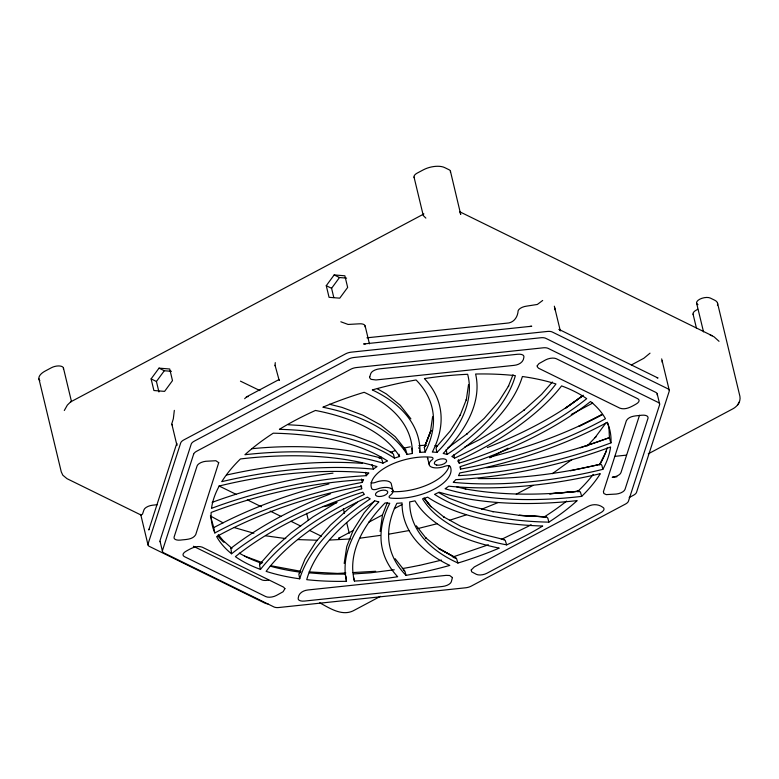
<?xml version="1.0" encoding="UTF-8"?>
<svg xmlns="http://www.w3.org/2000/svg" width="779" height="779" viewBox="0 0 779 779"><rect width="100%" height="100%" fill="white"/><g stroke="black" fill="none" stroke-linecap="round" stroke-linejoin="round"><path stroke-width="1.17" d="M610.97 442.862A204.41 94.697 -13.5 0 0 607.25 422.374A253.263 117.337 -13.5 0 1 459.746 472.941A50.616 23.448 -13.5 0 1 458.51 475.667A245.482 113.734 -13.5 0 0 610.97 442.862C607.863 436.045 610.532 429.784 607.357 422.345M380.103 531.473L382.421 515.503M430.359 432.248L432.608 416.746M468.52 384.729L466.261 400.163L466.446 399.315L460.077 415.45L460.496 414.73L450.223 430.982L436.552 446.795L436.084 448.412L436.98 452.414A50.616 23.448 -13.5 0 0 432.335 452.054A253.263 117.337 -13.5 0 0 424.419 378.594A204.41 94.697 -13.5 0 1 467.643 374.29A245.482 113.734 -13.5 0 1 436.98 452.414M344.191 563.431L346.733 546.615L353.238 530.148M174.33 410.377L173.337 418.732L171.945 423.279A7.79 3.603 -13.5 0 0 172.325 425.11M275.269 362.624L275.055 365.263L279.116 380.133M446.201 449.415L447.019 454.488A50.616 23.448 -13.5 0 0 443.183 453.446A253.263 117.337 -13.5 0 0 475.609 374.027A204.41 94.697 -13.5 0 1 515.357 375.653A245.482 113.734 -13.5 0 1 447.019 454.488M648.274 453.826L732.766 408.878C737.333 406.521 740.985 401.594 739.894 396.268L717.576 303.323M425.86 218.11L423.396 215.656L423.279 214.41M328.933 483.915C289.038 494.061 250.108 508.22 213.748 527.617L214.848 532.953A253.263 117.337 -13.5 0 1 362.352 482.386A50.616 23.448 -13.5 0 1 363.589 479.66A245.482 113.734 -13.5 0 0 211.128 512.465A204.41 94.697 -13.5 0 0 214.848 532.953M639.51 415.285L620.98 472.61A7.79 3.603 -13.5 0 1 612.216 477.274L616.91 476.777M411.809 448.12L412.422 453.446A50.616 23.448 -13.5 0 0 407.125 454.498A253.263 117.337 -13.5 0 0 322.857 407.213A204.41 94.697 -13.5 0 1 364.153 392.304A245.482 113.734 -13.5 0 1 412.422 453.446M430.544 431.391L424.351 447.409L430.982 430.621L424.351 447.409L425.178 452.063A50.616 23.448 -13.5 0 0 420.037 452.424A253.263 117.337 -13.5 0 0 372.313 389.919A204.41 94.697 -13.5 0 1 416.074 379.967A245.482 113.734 -13.5 0 1 425.178 452.063M357.434 502.251L348.388 508.93L330.403 525.134L315.982 541.717L305.037 559.04L298.863 574.152L299.701 578.807A204.41 94.697 -13.5 0 1 266.126 571.358A245.482 113.734 -13.5 0 1 367.493 497.177A50.616 23.448 -13.5 0 0 370.259 498.852A253.263 117.337 -13.5 0 0 299.701 578.807M382.596 514.656L387.367 502.494M513.02 374.728L508.307 386.501L508.726 385.79L498.463 401.983L484.295 418.284L466.699 434.127L467.196 433.718L447.662 448.022M345.944 576.012L346.489 581.3A204.41 94.697 -13.5 0 1 306.731 579.673A245.482 113.734 -13.5 0 1 375.079 500.839A50.616 23.448 -13.5 0 0 378.915 501.89A253.263 117.337 -13.5 0 0 346.489 581.3M599.431 464.829L606.471 450.846M64.297 410.494L67.354 405.09L70.568 401.935L423.893 213.943M738.696 403.191L739.553 401.672M737.703 404.944L738.473 403.59M337.151 502.231L312.983 516.847L291.19 532.817L273.186 548.991L259.972 563.947L259.592 565.398L260.498 569.42A253.263 117.337 -13.5 0 1 364.377 494.373A50.616 23.448 -13.5 0 1 362.878 492.192A245.482 113.734 -13.5 0 0 235.394 556.654A204.41 94.697 -13.5 0 0 260.498 569.42M353.656 529.418L364.163 512.806L374.456 500.916M424.545 446.815L424.876 446.289M605.896 422.978L595.029 437.662L595.916 436.737L586.986 446.143M151.107 378.886L159.013 368.136L169.705 368.993L172.49 380.619L164.593 391.379L153.901 390.513L151.107 378.886L156.423 381.496L158.935 391.964M156.423 381.496L164.32 370.746L171.458 371.32M326.265 285.689L334.172 274.929L344.863 275.795L347.658 287.422L339.751 298.172L329.059 297.315L326.265 285.689L331.581 288.298L333.811 297.597M331.581 288.298L339.488 277.538L346.616 278.122M244.664 398.712L246.505 396.862L278.541 379.821L279.486 380.181M552.369 382.012L541.551 394.388L524.004 410.173L524.481 409.764L503.429 425.139L479.64 439.541L464.635 447.146M542.69 300.46L537.335 304.462L526.896 306.089A7.79 3.603 -13.5 0 0 518.132 310.753C517.762 317.219 513.614 323.012 506.866 323.158L366.928 337.813M650.017 353.169L643.814 358.291L631.36 364.971M609.129 437.866L609.334 437.671C569.731 452.375 528.493 462.463 486.593 467.741M330.345 493.837C295.085 507.684 260.975 525.027 230.935 548.28L231.558 553.781A253.263 117.337 -13.5 0 1 361.68 488.754A50.616 23.448 -13.5 0 1 361.544 486.223A245.482 113.734 -13.5 0 0 216.64 536.565A204.41 94.697 -13.5 0 0 231.558 553.781M436.552 446.795L437.409 446.211M259.972 563.947L260.702 563.577A4.655 2.376 56.7 0 1 261.169 563.577M572.156 459.406L552.301 473.71M583.296 395.206L565.388 408.274L582.565 395.849M582.468 395.917C553.665 417.963 520.937 434.244 487.313 447.536M213.748 527.617L210.7 516.711M425.324 445.861L425.879 445.539M532.992 485.434L516.263 494.178M353.559 530.324L338.544 538.308L339.868 537.695M368.574 522.329L382.518 514.909M394.32 508.638L401.828 504.636M489.767 457.848L508.005 448.149M571.28 414.477L592.731 403.064M380.405 596.354L354.64 610.064C342.77 617.065 330.014 608.37 319.711 602.8M629.169 497.547L633.454 495.259A7.79 3.603 -13.5 0 0 636.54 492.299L669.2 391.292A7.79 3.603 -13.5 0 0 667.876 388.789L552.301 332.02A7.79 3.603 -13.5 0 0 547.355 331.455L351.241 352.166A7.79 3.603 -13.5 0 0 345.564 353.87L183.805 439.931A7.79 3.603 -13.5 0 0 180.718 442.9L148.068 543.908A7.79 3.603 -13.5 0 0 149.383 546.41L264.967 603.17A7.79 3.603 -13.5 0 0 268.005 603.822M602.264 414.496L578.622 426.502L602.342 414.506C566.781 433.436 528.688 447.214 489.679 457.156M501.286 539.467L528.191 526.351A204.41 94.687 -13.5 0 0 531.122 524.686M577.852 491.783A4.655 2.551 -81.6 0 1 578.291 491.452L580.374 491.861L581.67 496.379A245.482 113.734 -13.5 0 1 445.082 488.735A50.616 23.448 -13.5 0 0 448.733 486.193A253.263 117.337 -13.5 0 0 600.327 473.661A204.41 94.697 -13.5 0 1 581.67 496.379M246.505 396.862L248.121 396.628M498.044 502.572L481.626 509.252M299.827 572.847L300.353 572.623M488.394 544.774L453.329 556.839M580.336 447.818L609.334 437.671M212.141 502.367C251.15 488.014 291.804 478.394 333.022 473.135M449.541 520.284L465.998 514.958M70.568 401.935L71.103 401.769M456.66 486.856L465.842 489.076L465.229 488.939C502.689 495.619 541.006 495.278 578.739 491.237L577.667 491.559L578.291 491.442M437.214 523.712L418.011 528.532M441.576 560.12L419.209 565.466M408.917 530.577L388.507 534.209M570.423 470.789L600.823 464.148L601.865 465.345L602.858 469.338A245.482 113.734 -13.5 0 1 453.232 482.357A50.616 23.448 -13.5 0 0 455.764 479.64A253.263 117.337 -13.5 0 0 610.59 446.971A204.41 94.697 -13.5 0 1 602.858 469.338M226.689 475.005C271.121 465.024 316.975 460.048 362.488 463.369M378.876 457.857L381.613 458.636L382.966 463.154A50.616 23.448 -13.5 0 1 387.484 460.973A245.482 113.734 -13.5 0 0 273.234 433.192A204.41 94.697 -13.5 0 0 244.927 454.712A253.263 117.337 -13.5 0 1 382.966 463.154M230.935 548.28L231.188 548.231A4.655 1.431 65.3 0 1 231.83 548.523M380.171 535.407L359.956 538.172M394.262 569.78L370.619 572.808L353.452 573.948M157.28 504.704L152.723 505.181A7.79 3.603 -13.5 0 0 143.959 509.846L142.499 514.13L141.155 515.094L66.984 478.666L62.817 475.19L61.259 471.831L38.95 378.896M614.787 456.367L626.17 455.16M579.186 491.169L549.546 493.828L578.739 491.237M251.899 448.714C286.614 445.267 321.805 445.997 356.198 451.976L380.094 457.75M350.54 538.941L330.199 540.032M545.982 516.857L519.145 515.377L546.546 516.964L547.832 518.142L548.864 522.144A204.41 94.697 -13.5 0 0 577.171 500.615A253.263 117.337 -13.5 0 1 439.132 492.172A50.616 23.448 -13.5 0 1 434.614 494.353A245.482 113.734 -13.5 0 0 548.864 522.144M345.837 572.954L337.473 573.422L309.088 571.903M353.004 572.555L375.702 571.28M453.047 557.365L456.484 558.446L457.935 563.032A204.41 94.697 -13.5 0 0 499.242 548.114A253.263 117.337 -13.5 0 1 414.973 500.829A50.616 23.448 -13.5 0 1 409.676 501.88A245.482 113.734 -13.5 0 0 457.935 563.032M478.248 478.588C519.437 478.997 560.5 473.671 600.541 464.216L600.278 464.43A4.655 1.626 89.4 0 0 600.025 464.781M345.564 574.133L324.473 574.074L309.438 572.857M502.796 539.428L505.23 540.324L506.662 544.872A204.41 94.697 -13.5 0 0 542.69 526.01A253.263 117.337 -13.5 0 1 427.613 497.168A50.616 23.448 -13.5 0 1 422.539 498.842A245.482 113.734 -13.5 0 0 506.662 544.872M316.985 540.236L297.559 539.565M288.288 424.75L302.456 425.616L328.845 429.375L353.491 435.393L374.475 443.222L392.041 452.823L393.444 454.176L394.476 458.159A50.616 23.448 -13.5 0 1 399.559 456.494L399.023 454.254M545.397 516.896L518.61 515.25L492.659 511.55L493.292 511.696L469.688 505.931L449.162 498.278L438.587 492.523M285.776 538.581L265.678 535.806M390.707 452.531L392.041 452.823M270.615 565.681L300.83 571.309M253.905 533.245L234.206 527.549M504.149 539.604L481.286 533.966L460.856 526.331L443.485 516.789L444.176 517.246L430.524 506.165L424.506 498.618M329.42 404.223L341.962 407.378L362.878 415.217L380.541 424.925L395.265 436.756L405.713 449.921L407.125 454.498M259.855 562.759L261.598 563.373M244.528 556.079L262.679 562.759M710.097 334.921L713.992 336.771L719.036 341.319M403.941 448.753L405.713 449.921M223.115 522.865L210.349 515.941M340.832 321.785L348.125 324.453L358.807 323.85A7.79 3.603 -13.5 0 1 365.069 326.927M240.448 381.145L260.001 390.62M459.766 211.771L712.084 335.691M334.172 274.929L339.488 277.538M159.013 368.136L164.32 370.746M219.035 485.95L236.456 494.509M247.342 499.855L261.501 506.808M270.206 511.092L281.102 516.438M290.898 521.248L300.694 526.059M309.409 530.343L321.386 536.225M193.396 546.254L261.734 579.81A7.79 3.603 -13.5 0 0 268.667 580.043M455.949 557.968L438.538 548.338L455.306 557.628L439.239 548.786L425.665 537.744L426.22 538.425L416.298 525.796M377.416 388.848L386.228 393.862L400.202 405.255L410.893 418.859M403.356 569.809L404.963 571.338L406.025 575.36A204.41 94.697 -13.5 0 0 449.785 565.408A253.263 117.337 -13.5 0 1 402.061 502.913A50.616 23.448 -13.5 0 1 396.91 503.263A245.482 113.734 -13.5 0 0 406.025 575.36M140.726 514.344L141.155 515.094M231.752 548.202L223.047 540.499L218.295 534.657M424.448 498.541L431.069 506.837M424.029 497.937L430.524 506.165M395.148 558.709L404.554 570.734M418.625 447.808L418.995 448.412M275.513 366.403L275.055 365.263M372.06 464.635L373.365 469.133A253.263 117.337 -13.5 0 0 221.772 481.665A204.41 94.697 -13.5 0 1 240.419 458.958A245.482 113.734 -13.5 0 1 377.017 466.592A50.616 23.448 -13.5 0 0 373.365 469.133M353.403 577.005L354.455 581.046A204.41 94.697 -13.5 0 0 397.679 576.733A253.263 117.337 -13.5 0 1 389.763 503.273A50.616 23.448 -13.5 0 1 385.108 502.913A245.482 113.734 -13.5 0 0 354.455 581.046M460.194 212.54L460.701 214.429L450.447 171.273M661.663 358.895L669.268 390.318M554.336 306.176L560.325 330.9A7.79 3.603 -13.5 0 0 558.942 329.371L658.012 378.029A7.79 3.603 -13.5 0 0 656.658 377.572M306.653 513.283L308.348 520.284M696.601 303.158L703.525 331.864M693.057 314.103L696.426 328.076M657.213 393.911L659.628 403.98M414.029 177.057L423.143 214.985M458.412 459.776L459.221 463.135A245.482 113.734 -13.5 0 0 586.694 398.673A204.41 94.697 -13.5 0 0 561.591 385.907A253.263 117.337 -13.5 0 1 457.711 460.954A50.616 23.448 -13.5 0 1 459.221 463.135M460.009 466.874L460.545 469.104A245.482 113.734 -13.5 0 0 605.458 418.761A204.41 94.697 -13.5 0 0 590.54 401.545A253.263 117.337 -13.5 0 1 460.408 466.572A50.616 23.448 -13.5 0 1 460.545 469.104M453.797 454.79L454.605 458.149A245.482 113.734 -13.5 0 0 555.963 383.969A204.41 94.697 -13.5 0 0 522.397 376.52A253.263 117.337 -13.5 0 1 451.839 456.475A50.616 23.448 -13.5 0 1 454.605 458.149M429.063 464.138L427.457 457.429A11.685 5.414 -13.5 0 0 427.807 458.714M419.501 450.184L420.037 452.424M365.137 325.953L369.431 343.841M393.035 491.189L391.418 484.48A11.685 5.414 -13.5 0 0 375.459 482.386A3.895 1.801 -13.5 0 1 371.047 482.717M365.526 472.337L366.334 475.687A253.263 117.337 -13.5 0 0 211.508 508.356A204.41 94.697 -13.5 0 1 219.24 485.999A245.482 113.734 -13.5 0 1 368.866 472.97A50.616 23.448 -13.5 0 0 366.334 475.687M361.544 479.027L362.352 482.386M360.881 485.405L361.68 488.754M343.344 508.687L344.474 513.38M346.723 522.758L349.255 533.313M171.877 424.253L176.706 444.381M160.046 541.278L162.47 551.347M63.469 368.116L71.347 401.01M140.804 514.822L148 544.881M662.14 360.735L662.277 362.488M554.814 308.017L554.96 309.779M379.12 457.653A50.616 23.448 -13.5 0 1 380.863 456.698M390.289 452.414A50.616 23.448 -13.5 0 1 395.372 450.593M403.834 448.188A50.616 23.448 -13.5 0 1 410.299 446.825M418.888 445.666A50.616 23.448 -13.5 0 1 426.171 445.276M434.945 445.656A50.616 23.448 -13.5 0 1 437.37 445.958M449.191 465.657A40.878 18.939 -13.5 0 1 391.584 491.598M399.559 456.494A245.482 113.734 -13.5 0 0 315.437 410.455A204.41 94.697 -13.5 0 0 279.408 429.317A253.263 117.337 -13.5 0 1 394.476 458.159M259.962 562.691A204.41 94.648 -13.5 0 1 239.319 553.139M300.314 572.166A204.41 94.756 -13.5 0 1 270.264 566.167M419.199 565.379A204.41 94.678 -13.5 0 1 402.285 568.592M607.182 447.867A204.41 94.687 -13.5 0 1 599.996 464.294M593.199 474.411A204.41 94.687 -13.5 0 1 577.736 491.432M566.596 501.092A204.41 94.687 -13.5 0 1 544.073 517.022M149.364 528.951A7.79 3.603 -13.5 0 0 148.789 529.983L176.775 443.407A7.79 3.603 -13.5 0 0 177.154 445.237M365.546 343.909A7.79 3.603 -13.5 0 0 363.637 343.977L531.736 326.226A7.79 3.603 -13.5 0 0 529.749 326.557M160.493 542.135A7.79 3.603 -13.5 0 1 160.114 540.305L191.215 444.118A7.79 3.603 -13.5 0 1 194.302 441.148L348.359 359.177A7.79 3.603 -13.5 0 1 354.036 357.483L540.801 337.755A7.79 3.603 -13.5 0 1 545.758 338.32L655.83 392.382A7.79 3.603 -13.5 0 1 657.145 394.895M717.44 305.28A15.57 7.215 -13.5 0 0 714.81 300.266L710.38 298.094A7.79 3.603 -13.5 0 0 699.756 299.214A7.79 3.603 -13.5 0 0 697.984 304.686M39.846 380.61A15.57 7.215 -13.5 0 1 45.26 371.008L51.453 367.707A7.79 3.603 -13.5 0 1 59.915 366.003A7.79 3.603 -13.5 0 1 63.401 369.09M414.477 177.914A7.79 3.603 -13.5 0 1 417.184 173.113L423.377 169.822A15.57 7.215 -13.5 0 1 444.634 167.573L449.064 169.744A7.79 3.603 -13.5 0 1 450.379 172.256M336.168 503.059A7.79 3.603 -13.5 0 0 330.491 504.763A7.79 3.603 -13.5 0 1 322.905 506.525M693.514 314.959A7.79 3.603 -13.5 0 1 696.212 310.159A7.79 3.603 -13.5 0 0 697.672 309.234M223.885 542.311A206.425 95.632 -13.5 0 1 217.945 536.059M471.227 569.955L471.675 571.815L476.368 574.337A7.79 3.603 -13.5 0 0 486.992 573.217L600.852 512.631A7.79 3.603 -13.5 0 0 602.615 507.158C598.379 504.071 592.683 503.964 588.135 506.389L474.275 566.966L471.227 569.955M218.724 462.687L195.685 534.745C192.608 539.837 185.47 539.38 180.368 540.1A7.79 3.603 -13.5 0 1 174.107 537.033L197.087 465.939A7.79 3.603 -13.5 0 1 205.851 461.275L215.88 460.72L218.724 462.687M603.433 491.666L603.842 493.497L606.218 494.616L616.238 494.052A7.79 3.603 -13.5 0 0 625.011 489.387L647.992 418.304A7.79 3.603 -13.5 0 0 641.73 415.226C636.628 415.947 629.49 415.489 626.413 420.582L603.433 491.666M369.752 376.763L369.674 377.766L371.038 379.354L375.975 379.957L514.013 365.37C518.522 364.952 523.507 362.43 523.868 357.337A7.79 3.603 -13.5 0 0 517.607 354.26L379.568 368.847A7.79 3.603 -13.5 0 0 370.804 373.511L369.752 376.763M452.424 577.56L451.294 581.816A7.79 3.603 -13.5 0 1 442.53 586.48L304.492 601.067A7.79 3.603 -13.5 0 1 298.23 597.99C298.591 592.907 303.576 590.375 308.085 589.956L446.114 575.369L449.707 575.506L452.424 577.56M284.919 588.661L283.108 591.738L276.389 595.468A7.79 3.603 -13.5 0 1 265.766 596.587L184.409 556.634A7.79 3.603 -13.5 0 1 186.181 551.162C190.894 548.484 196.62 545.125 202.209 547.16L283.566 587.123L284.919 588.661M537.276 365.672L537.179 366.666L538.532 368.214L619.889 408.167C625.479 410.212 631.204 406.842 635.917 404.165A7.79 3.603 -13.5 0 0 637.689 398.692L556.333 358.739A7.79 3.603 -13.5 0 0 545.709 359.859L538.99 363.589L537.276 365.672M193.63 454.186L162.529 550.373A7.79 3.603 -13.5 0 0 163.853 552.876L273.926 606.938A7.79 3.603 -13.5 0 0 278.872 607.513L465.647 587.785A7.79 3.603 -13.5 0 0 471.324 586.081L625.381 504.11A7.79 3.603 -13.5 0 0 628.468 501.15L659.56 404.953A7.79 3.603 -13.5 0 0 658.245 402.451L548.173 348.388A7.79 3.603 -13.5 0 0 543.226 347.814L356.451 367.552A7.79 3.603 -13.5 0 0 350.774 369.246L196.717 451.216A7.79 3.603 -13.5 0 0 193.63 454.186M436.746 465.082A6.329 2.931 -13.5 0 0 446.63 461.236A6.329 2.931 -13.5 0 0 438.1 459.678A6.329 2.931 -13.5 0 0 436.746 465.082M378.828 496.525A6.329 2.931 -13.5 0 0 387.786 492.007A6.329 2.931 -13.5 0 0 378.204 491.461A6.329 2.931 -13.5 0 0 378.828 496.525M390.902 488.384A11.685 5.414 -13.5 0 0 377.065 489.095A3.895 1.801 -13.5 0 1 371.817 488.745A40.878 18.939 -13.5 0 1 387.796 466.241A40.878 18.939 -13.5 0 1 431.138 457.185A3.895 1.801 -13.5 0 1 432.043 459.853A11.685 5.414 -13.5 0 0 431.196 466.942A11.685 5.414 -13.5 0 0 445.033 466.232A3.895 1.801 -13.5 0 1 450.281 466.582A40.878 18.939 -13.5 0 1 434.302 489.085A40.878 18.939 -13.5 0 1 390.961 498.141A3.895 1.801 -13.5 0 1 390.055 495.483A11.685 5.414 -13.5 0 0 390.902 488.384"/></g></svg>
